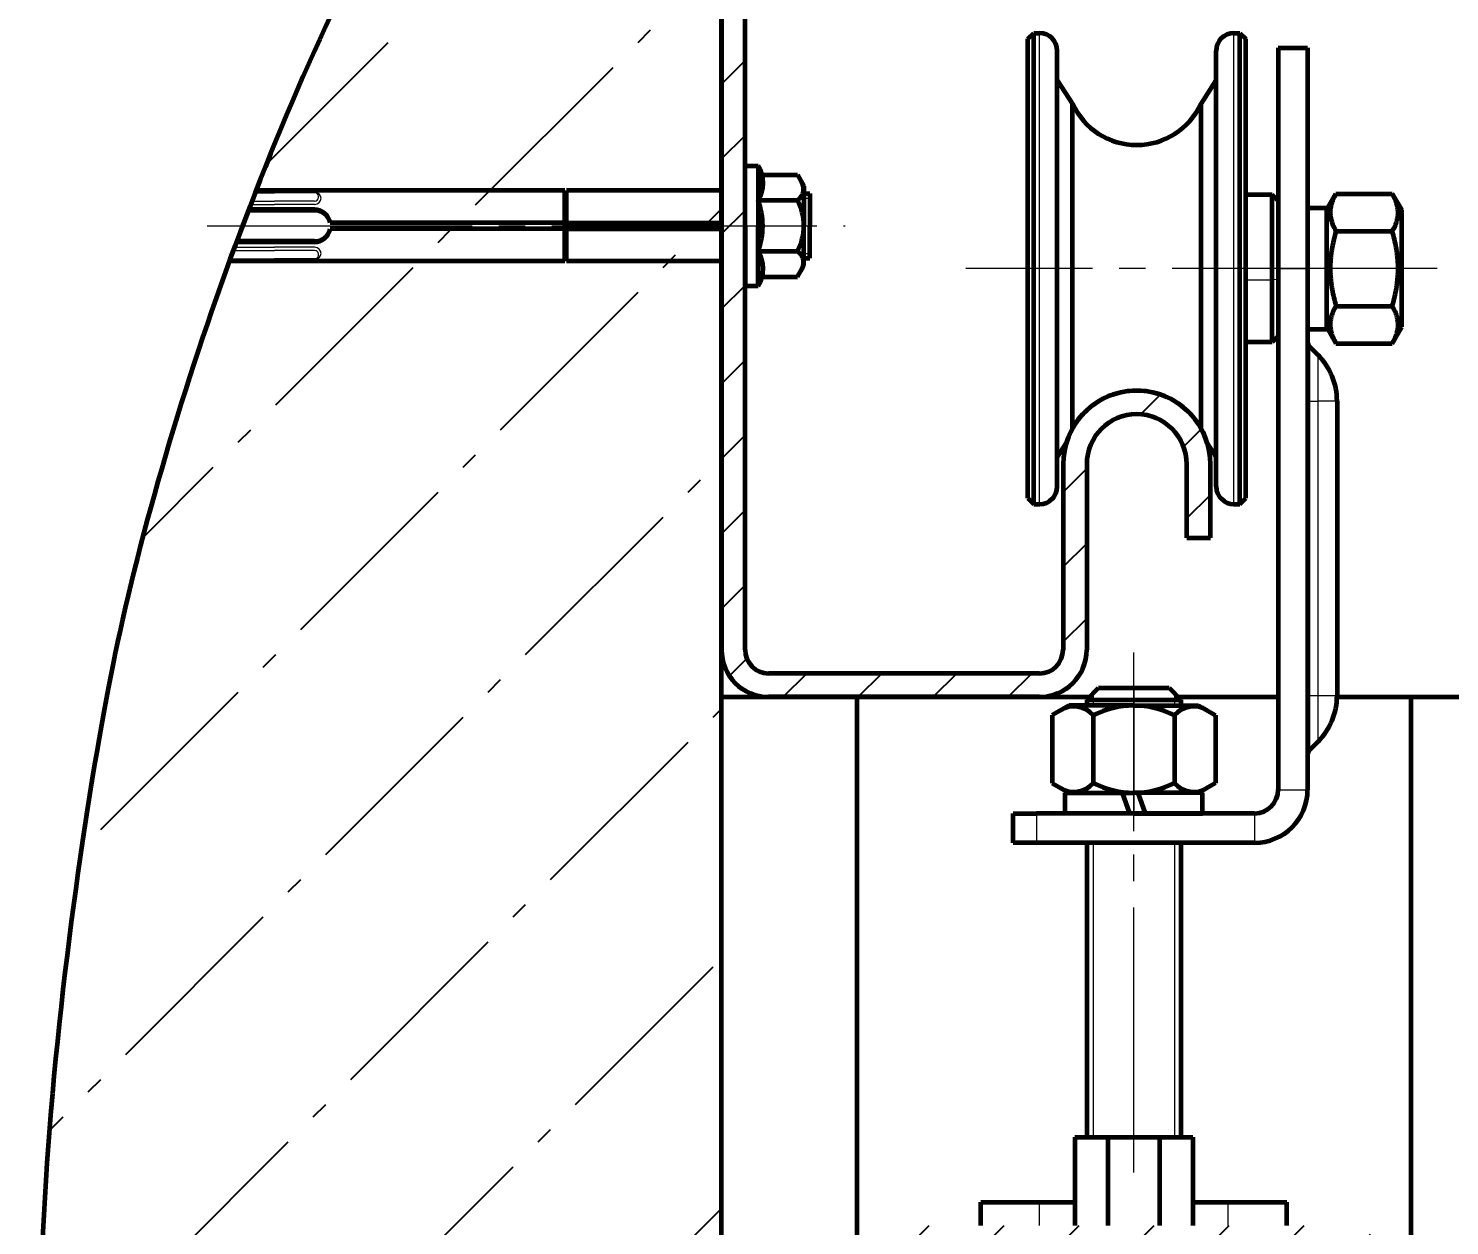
# Model space of a CAD drawing. Header units: millimetres. Extents: x 0 to 3360, y 0 to 297.
# Drawn here: x 3218.9 to 3299.3, y 160 to 227.8 of the extents above; entities that cross this region are included whole.
import ezdxf

# ---------------------------------------------------------------- set-up
doc = ezdxf.new("R2010")
doc.units = ezdxf.units.MM
for name, pattern in [('K5LT_AXLED', [19.5, 15, -1.5, 1.5, -1.5]), ('K5LT_BASIC', [0]), ('K5LT_THIN', [0])]:
    doc.linetypes.add(name, pattern=pattern)
doc.layers.add('Системный слой', color=7, linetype='Continuous')
doc.styles.add('KDIMTEXTSTYLE', font='GOST_AU.SHX', dxfattribs={"width": 0.96, "oblique": 15, "height": 5})
doc.dimstyles.new('KDIMSTYLE (0.33)', dxfattribs={"dimtxt": 5, "dimasz": 1, "dimexe": 2, "dimexo": 0, "dimgap": 1, "dimtad": 1, "dimlfac": 3, "dimtxsty": 'KDIMTEXTSTYLE', "dimsah": 1, "dimcen": 0, "dimdle": 1, "dimadec": 0, "dimazin": 0, "dimtfac": 0.667, "dimtmove": 0, "dimatfit": 3, "dimfxl": 1, "dimtvp": 1, "dimtolj": 1, "dimtzin": 0, "dimarcsym": 0})
pattern_1 = [(45, (0, 0), (-2.1213203, 2.1213203), [])]

# ---------------------------------------------------------------- blocks, each defined once
blk = doc.blocks.new('U622')
at = {"layer": 'Системный слой', "color": 5, "linetype": 'K5LT_BASIC', "lineweight": 60, "true_color": 0x0000ff}
for p, q in [((3259.463, 216.617), (3259.463, 220.017)), ((3259.463, 220.017), (3260.213, 220.017)), ((3260.213, 220.017), (3260.213, 216.617)), ((3260.463, 219.504), (3262.428, 219.504)), ((3262.428, 219.504), (3262.796, 218.867)), ((3262.796, 218.867), (3262.796, 216.617)), ((3260.213, 218.06), (3262.428, 218.06)), ((3259.463, 216.617), (3259.463, 213.217)), ((3260.213, 213.217), (3260.213, 216.617)), ((3262.796, 214.367), (3262.796, 216.617)), ((3260.213, 215.173), (3262.428, 215.173)), ((3262.428, 213.73), (3262.796, 214.367)), ((3259.463, 213.217), (3260.213, 213.217)), ((3260.428, 213.73), (3262.428, 213.73))]:
    blk.add_line(p, q, dxfattribs=at)
for centre, radius, start, end in [((3258.604, 219.038), 1.882, 328.68829, 31.31171), ((3261.99, 218.709), 0.783, 304.01854, 37.42228), ((3256.171, 216.617), 4.292, 340.34714, 19.65286), ((3259.779, 216.617), 3.017, 0, 28.57888), ((3259.779, 216.617), 3.017, 331.42112, 0), ((3258.604, 214.195), 1.882, 328.68829, 31.31171), ((3261.99, 214.524), 0.783, 322.57772, 55.98146)]:
    blk.add_arc(centre, radius, start, end, dxfattribs=at)
blk = doc.blocks.new('U623')
at = {"layer": 'Системный слой'}
h = blk.add_hatch(dxfattribs=at)
h.set_pattern_fill('Металл', angle=45, style=0, pattern_type=0)
h.set_pattern_definition(pattern_1)
h.paths.add_polyline_path([(3271.463, 233.283), (3260.796, 233.283), (3259.641, 233.02), (3258.713, 232.282), (3258.197, 231.215), (3258.129, 230.617), (3258.129, 192.617), (3258.393, 191.461), (3259.131, 190.534), (3260.198, 190.018), (3260.796, 189.95), (3276.129, 189.95), (3277.285, 190.213), (3278.212, 190.951), (3278.728, 192.018), (3278.796, 192.617), (3278.796, 203.117), (3279.06, 204.31), (3279.801, 205.281), (3280.883, 205.85), (3282.103, 205.91), (3283.236, 205.451), (3284.069, 204.557), (3284.449, 203.396), (3284.463, 203.117), (3284.463, 198.95), (3285.796, 198.95), (3285.796, 203.117), (3285.531, 204.578), (3284.771, 205.853), (3283.612, 206.781), (3282.202, 207.244), (3280.718, 207.183), (3279.35, 206.605), (3278.272, 205.584), (3277.62, 204.251), (3277.463, 203.117), (3277.463, 192.617), (3277.203, 191.826), (3276.524, 191.343), (3276.129, 191.283), (3260.796, 191.283), (3260.005, 191.543), (3259.522, 192.222), (3259.463, 192.617), (3259.463, 230.617), (3259.723, 231.408), (3260.401, 231.89), (3260.796, 231.95), (3271.463, 231.95)])
at = {"layer": 'Системный слой', "color": 5, "linetype": 'K5LT_BASIC', "lineweight": 60, "true_color": 0x0000ff}
for p, q in [((3271.463, 233.283), (3260.796, 233.283)), ((3271.463, 231.95), (3271.463, 233.283)), ((3260.796, 231.95), (3271.463, 231.95)), ((3258.129, 230.617), (3258.129, 192.617)), ((3259.463, 192.617), (3259.463, 230.617)), ((3277.463, 203.117), (3277.463, 192.617)), ((3278.796, 203.117), (3278.796, 192.617)), ((3284.463, 198.95), (3284.463, 203.117)), ((3285.796, 198.95), (3285.796, 203.117)), ((3284.463, 198.95), (3285.796, 198.95)), ((3276.129, 191.283), (3260.796, 191.283)), ((3276.129, 189.95), (3260.796, 189.95))]:
    blk.add_line(p, q, dxfattribs=at)
for centre, radius, start, end in [((3260.796, 230.617), 2.667, 90, 180), ((3260.796, 230.617), 1.333, 90, 180), ((3281.629, 203.117), 4.167, 16.68577, 180), ((3281.629, 203.117), 2.833, 0, 180), ((3260.796, 192.617), 2.667, 180, 270), ((3260.796, 192.617), 1.333, 180, 270), ((3276.129, 192.617), 2.667, 270, 0), ((3276.129, 192.617), 1.333, 270, 0)]:
    blk.add_arc(centre, radius, start, end, dxfattribs=at)
blk = doc.blocks.new('U625')
at = {"layer": 'Системный слой', "color": 30, "linetype": 'K5LT_AXLED', "lineweight": 18, "true_color": 0xff8000}
blk.add_line((3281.463, 182.361), (3281.463, 185.528), dxfattribs=at)
at = {"layer": 'Системный слой', "color": 5, "linetype": 'K5LT_BASIC', "lineweight": 60, "true_color": 0x0000ff}
for p, q in [((3277.579, 183.361), (3277.579, 184.528)), ((3277.579, 184.528), (3281.463, 184.528)), ((3281.24, 183.361), (3280.816, 184.528)), ((3285.346, 184.528), (3281.463, 184.528)), ((3281.685, 184.528), (3282.109, 183.361)), ((3285.346, 183.361), (3285.346, 184.528)), ((3281.463, 183.361), (3277.579, 183.361)), ((3281.463, 183.361), (3285.346, 183.361))]:
    blk.add_line(p, q, dxfattribs=at)
blk = doc.blocks.new('U626')
at = {"layer": 'Системный слой', "color": 30, "linetype": 'K5LT_AXLED', "lineweight": 18, "true_color": 0xff8000}
blk.add_line((3281.463, 190.461), (3281.463, 183.528), dxfattribs=at)
at = {"layer": 'Системный слой', "color": 5, "linetype": 'K5LT_BASIC', "lineweight": 60, "true_color": 0x0000ff}
for p, q in [((3277.796, 189.461), (3276.844, 188.911)), ((3281.463, 189.461), (3277.796, 189.461)), ((3281.463, 189.461), (3285.129, 189.461)), ((3285.129, 189.461), (3286.081, 188.911)), ((3276.844, 188.911), (3276.844, 185.077)), ((3279.153, 188.911), (3279.153, 185.077)), ((3283.772, 188.911), (3283.772, 185.077)), ((3286.081, 188.911), (3286.081, 185.077)), ((3276.844, 185.077), (3277.796, 184.528)), ((3286.081, 185.077), (3285.129, 184.528)), ((3277.796, 184.528), (3281.463, 184.528)), ((3285.129, 184.528), (3281.463, 184.528))]:
    blk.add_line(p, q, dxfattribs=at)
for centre, radius, start, end in [((3278.083, 188.024), 1.39, 39.66161, 123.28555), ((3281.463, 184.335), 5.126, 90, 116.77834), ((3281.463, 184.335), 5.126, 63.22166, 90), ((3284.842, 188.024), 1.39, 56.71445, 140.33839), ((3278.083, 185.965), 1.39, 236.71445, 320.33839), ((3281.463, 189.654), 5.126, 243.22166, 270), ((3281.463, 189.654), 5.126, 270, 296.77834), ((3284.842, 185.965), 1.39, 219.66161, 303.28555)]:
    blk.add_arc(centre, radius, start, end, dxfattribs=at)
blk = doc.blocks.new('U624')
at = {"layer": 'Системный слой', "color": 5, "linetype": 'K5LT_BASIC', "lineweight": 60, "true_color": 0x0000ff}
for p, q in [((3275.463, 227.194), (3275.796, 227.528)), ((3275.463, 227.194), (3275.796, 227.528)), ((3275.463, 227.194), (3275.796, 227.528)), ((3275.463, 201.194), (3275.463, 227.194)), ((3275.796, 227.528), (3276.129, 227.528)), ((3275.796, 227.528), (3276.129, 227.528)), ((3275.796, 227.528), (3276.129, 227.528)), ((3275.796, 200.861), (3275.796, 227.528)), ((3287.129, 227.528), (3287.463, 227.528)), ((3287.129, 227.528), (3287.463, 227.528)), ((3287.129, 227.528), (3287.463, 227.528)), ((3287.463, 227.528), (3287.796, 227.194)), ((3287.463, 227.528), (3287.796, 227.194)), ((3287.463, 227.528), (3287.796, 227.194)), ((3287.463, 200.861), (3287.463, 227.528)), ((3287.796, 201.194), (3287.796, 227.194)), ((3277.129, 201.861), (3277.129, 226.528)), ((3277.129, 224.861), (3277.129, 226.528)), ((3277.129, 224.861), (3277.129, 226.528)), ((3286.129, 201.861), (3286.129, 226.528)), ((3286.129, 224.861), (3286.129, 226.528)), ((3286.129, 224.861), (3286.129, 226.528)), ((3289.629, 226.694), (3291.296, 226.694)), ((3289.629, 226.694), (3291.296, 226.694)), ((3289.629, 226.694), (3289.629, 214.194)), ((3289.629, 226.694), (3291.296, 226.694)), ((3291.296, 226.694), (3291.296, 214.194)), ((3277.129, 224.861), (3277.993, 223.528)), ((3277.129, 224.861), (3277.993, 223.528)), ((3277.129, 224.861), (3277.993, 223.528)), ((3285.266, 223.528), (3286.129, 224.861)), ((3285.266, 223.528), (3286.129, 224.861)), ((3285.266, 223.528), (3286.129, 224.861)), ((3277.993, 205.151), (3277.993, 223.528)), ((3285.266, 205.151), (3285.266, 223.528)), ((3289.296, 218.361), (3287.796, 218.361)), ((3289.296, 218.361), (3287.796, 218.361)), ((3289.296, 218.361), (3287.796, 218.361)), ((3289.629, 218.028), (3289.296, 218.361)), ((3289.629, 218.028), (3289.296, 218.361)), ((3289.629, 218.028), (3289.296, 218.361)), ((3289.296, 213.535), (3289.296, 218.361)), ((3292.363, 217.494), (3292.902, 218.428)), ((3292.363, 217.494), (3292.902, 218.428)), ((3292.363, 217.494), (3292.902, 218.428)), ((3292.902, 218.428), (3296.09, 218.428)), ((3296.09, 218.428), (3296.629, 217.494)), ((3296.09, 218.428), (3296.629, 217.494)), ((3296.09, 218.428), (3296.629, 217.494)), ((3291.296, 217.628), (3292.363, 217.628)), ((3291.296, 217.628), (3292.363, 217.628)), ((3291.296, 217.628), (3292.363, 217.628)), ((3292.363, 217.628), (3292.363, 210.761)), ((3296.629, 210.894), (3296.629, 217.494)), ((3292.902, 216.311), (3296.09, 216.311)), ((3289.629, 214.194), (3289.629, 184.694)), ((3291.296, 214.194), (3291.296, 184.694)), ((3289.296, 210.028), (3289.296, 213.535)), ((3292.902, 212.077), (3296.09, 212.077)), ((3291.296, 210.761), (3292.363, 210.761)), ((3291.296, 210.761), (3292.363, 210.761)), ((3291.296, 210.761), (3292.363, 210.761)), ((3292.363, 210.894), (3292.902, 209.961)), ((3292.363, 210.894), (3292.902, 209.961)), ((3292.363, 210.894), (3292.902, 209.961)), ((3296.09, 209.961), (3296.629, 210.894)), ((3296.09, 209.961), (3296.629, 210.894)), ((3296.09, 209.961), (3296.629, 210.894)), ((3289.296, 210.028), (3287.796, 210.028)), ((3289.296, 210.028), (3287.796, 210.028)), ((3289.296, 210.028), (3287.796, 210.028)), ((3289.629, 210.361), (3289.296, 210.028)), ((3289.629, 210.361), (3289.296, 210.028)), ((3289.629, 210.361), (3289.296, 210.028)), ((3292.902, 209.961), (3296.09, 209.961)), ((3291.889, 209.292), (3291.394, 209.787)), ((3291.889, 209.292), (3291.394, 209.787)), ((3291.889, 209.292), (3291.394, 209.787)), ((3292.963, 206.699), (3292.963, 206.694)), ((3292.963, 206.699), (3292.963, 206.694)), ((3292.963, 206.699), (3292.963, 206.694)), ((3292.963, 206.699), (3292.963, 206.694)), ((3292.963, 206.699), (3292.963, 206.694)), ((3292.963, 206.699), (3292.963, 206.694)), ((3292.963, 206.694), (3292.963, 190.028)), ((3292.963, 206.694), (3292.963, 190.028)), ((3292.963, 206.694), (3292.963, 190.028)), ((3292.963, 206.694), (3292.963, 190.028)), ((3292.963, 206.694), (3292.963, 190.028)), ((3292.963, 206.694), (3292.963, 190.028)), ((3277.129, 203.528), (3277.638, 204.313)), ((3277.129, 203.528), (3277.638, 204.313)), ((3277.129, 203.528), (3277.638, 204.313)), ((3285.621, 204.313), (3286.129, 203.528)), ((3285.621, 204.313), (3286.129, 203.528)), ((3285.621, 204.313), (3286.129, 203.528)), ((3277.129, 201.861), (3277.129, 203.528)), ((3277.129, 201.861), (3277.129, 203.528)), ((3286.129, 201.861), (3286.129, 203.528)), ((3286.129, 201.861), (3286.129, 203.528)), ((3275.463, 201.194), (3275.796, 200.861)), ((3275.463, 201.194), (3275.796, 200.861)), ((3275.463, 201.194), (3275.796, 200.861)), ((3287.463, 200.861), (3287.796, 201.194)), ((3287.463, 200.861), (3287.796, 201.194)), ((3287.463, 200.861), (3287.796, 201.194)), ((3275.796, 200.861), (3276.129, 200.861)), ((3275.796, 200.861), (3276.129, 200.861)), ((3275.796, 200.861), (3276.129, 200.861)), ((3287.129, 200.861), (3287.463, 200.861)), ((3287.129, 200.861), (3287.463, 200.861)), ((3287.129, 200.861), (3287.463, 200.861)), ((3278.796, 189.794), (3279.463, 190.461)), ((3278.796, 189.794), (3278.796, 189.461)), ((3278.796, 189.794), (3284.129, 189.794)), ((3279.463, 190.461), (3283.463, 190.461)), ((3283.463, 190.461), (3284.129, 189.794)), ((3284.129, 189.794), (3284.129, 189.461)), ((3292.963, 190.028), (3292.963, 190.023)), ((3292.963, 190.028), (3292.963, 190.023)), ((3292.963, 190.028), (3292.963, 190.023)), ((3292.963, 190.028), (3292.963, 190.023)), ((3292.963, 190.028), (3292.963, 190.023)), ((3292.963, 190.028), (3292.963, 190.023)), ((3291.889, 187.43), (3291.394, 186.935)), ((3291.889, 187.43), (3291.394, 186.935)), ((3291.889, 187.43), (3291.394, 186.935)), ((3274.629, 181.694), (3274.629, 183.361)), ((3274.629, 181.694), (3274.629, 183.361)), ((3274.629, 183.361), (3275.963, 183.361)), ((3274.629, 181.694), (3274.629, 183.361)), ((3288.296, 183.361), (3275.963, 183.361)), ((3275.963, 181.694), (3274.629, 181.694)), ((3288.296, 181.694), (3275.963, 181.694))]:
    blk.add_line(p, q, dxfattribs=at)
at = {"layer": 'Системный слой', "color": 7, "linetype": 'K5LT_THIN', "lineweight": 18}
for p, q in [((3276.129, 200.861), (3276.129, 227.528)), ((3287.129, 200.861), (3287.129, 227.528)), ((3289.629, 214.194), (3291.296, 214.194)), ((3289.296, 213.535), (3287.796, 213.535)), ((3289.629, 213.588), (3289.296, 213.535)), ((3291.394, 209.787), (3291.394, 206.694)), ((3291.889, 206.694), (3291.889, 209.292)), ((3291.296, 206.694), (3291.394, 206.694)), ((3291.394, 206.694), (3291.394, 190.028)), ((3291.394, 206.694), (3291.889, 206.694)), ((3292.963, 206.694), (3291.889, 206.694)), ((3291.889, 190.028), (3291.889, 206.694)), ((3279.157, 190.155), (3279.157, 189.461)), ((3283.768, 190.155), (3283.768, 189.461)), ((3291.394, 190.028), (3291.296, 190.028)), ((3291.394, 190.028), (3291.889, 190.028)), ((3291.394, 190.028), (3291.394, 186.935)), ((3291.889, 190.028), (3292.963, 190.028)), ((3291.889, 187.43), (3291.889, 190.028)), ((3289.629, 184.694), (3291.296, 184.694)), ((3275.963, 183.361), (3275.963, 181.694)), ((3288.296, 183.361), (3288.296, 181.694))]:
    blk.add_line(p, q, dxfattribs=at)
at = {"layer": 'Системный слой', "color": 30, "linetype": 'K5LT_AXLED', "lineweight": 18, "true_color": 0xff8000}
blk.add_line((3298.629, 214.194), (3271.963, 214.194), dxfattribs=at)
at = {"layer": 'Системный слой', "color": 5, "linetype": 'K5LT_BASIC', "lineweight": 60, "true_color": 0x0000ff}
for centre, radius, start, end in [((3276.129, 226.528), 1, 0, 90), ((3276.129, 226.528), 1, 0, 90), ((3276.129, 226.528), 1, 0, 90), ((3287.129, 226.528), 1, 90, 180), ((3287.129, 226.528), 1, 90, 180), ((3287.129, 226.528), 1, 90, 180), ((3281.629, 225.194), 4, 204.62432, 335.37568), ((3281.629, 225.194), 4, 204.62432, 335.37568), ((3281.629, 225.194), 4, 204.62432, 335.37568), ((3291.629, 210.023), 0.333, 180, 225), ((3291.629, 210.023), 0.333, 180, 225), ((3291.629, 210.023), 0.333, 180, 225), ((3291.629, 210.023), 0.333, 180, 225), ((3291.629, 210.023), 0.333, 180, 225), ((3291.629, 210.023), 0.333, 180, 225), ((3289.296, 206.699), 3.667, 0, 45), ((3289.296, 206.699), 3.667, 0, 45), ((3289.296, 206.699), 3.667, 0, 45), ((3289.296, 206.699), 3.667, 0, 45), ((3289.296, 206.699), 3.667, 0, 45), ((3289.296, 206.699), 3.667, 0, 45), ((3281.629, 203.117), 4.167, 0, 163.31423), ((3276.129, 201.861), 1, 270, 0), ((3276.129, 201.861), 1, 270, 0), ((3276.129, 201.861), 1, 270, 0), ((3287.129, 201.861), 1, 180, 270), ((3287.129, 201.861), 1, 180, 270), ((3287.129, 201.861), 1, 180, 270), ((3289.296, 190.023), 3.667, 315, 0), ((3289.296, 190.023), 3.667, 315, 0), ((3289.296, 190.023), 3.667, 315, 0), ((3289.296, 190.023), 3.667, 315, 0), ((3289.296, 190.023), 3.667, 315, 0), ((3289.296, 190.023), 3.667, 315, 0), ((3291.629, 186.699), 0.333, 135, 180), ((3291.629, 186.699), 0.333, 135, 180), ((3291.629, 186.699), 0.333, 135, 180), ((3291.629, 186.699), 0.333, 135, 180), ((3291.629, 186.699), 0.333, 135, 180), ((3291.629, 186.699), 0.333, 135, 180), ((3288.296, 184.694), 1.333, 270, 0), ((3288.296, 184.694), 3, 270, 0)]:
    blk.add_arc(centre, radius, start, end, dxfattribs=at)
for points, knots in [([(3292.902, 218.428), (3292.833, 218.309), (3292.742, 218.129), (3292.659, 217.902), (3292.618, 217.754), (3292.594, 217.627), (3292.579, 217.506), (3292.573, 217.386), (3292.576, 217.263), (3292.589, 217.139), (3292.612, 217.016), (3292.648, 216.875), (3292.729, 216.638), (3292.825, 216.444), (3292.902, 216.311)], [0, 0, 0, 0, 2.598015, 3.881107, 4.839601, 5.73075, 6.542456, 7.383598, 8.245263, 9.112845, 9.974779, 10.829749, 12.096374, 15, 15, 15, 15]), ([(3296.09, 216.311), (3296.159, 216.43), (3296.25, 216.611), (3296.333, 216.838), (3296.373, 216.986), (3296.398, 217.113), (3296.413, 217.234), (3296.419, 217.354), (3296.416, 217.477), (3296.402, 217.601), (3296.38, 217.723), (3296.344, 217.865), (3296.263, 218.102), (3296.167, 218.295), (3296.09, 218.428)], [0, 0, 0, 0, 2.598015, 3.881107, 4.839601, 5.73075, 6.542456, 7.383598, 8.245263, 9.112845, 9.974779, 10.829749, 12.096374, 15, 15, 15, 15]), ([(3292.902, 216.311), (3292.841, 216.101), (3292.757, 215.772), (3292.677, 215.364), (3292.64, 215.124), (3292.614, 214.917), (3292.594, 214.709), (3292.579, 214.466), (3292.573, 214.226), (3292.576, 213.98), (3292.589, 213.733), (3292.612, 213.487), (3292.643, 213.244), (3292.694, 212.926), (3292.777, 212.536), (3292.858, 212.229), (3292.902, 212.077)], [0, 0, 0, 0, 2.605527, 4.02085, 4.933638, 5.484881, 6.49485, 7.414784, 8.368078, 9.344631, 10.327891, 11.304749, 12.273715, 13.232361, 15.126155, 17, 17, 17, 17]), ([(3296.09, 212.077), (3296.151, 212.288), (3296.235, 212.617), (3296.315, 213.025), (3296.352, 213.265), (3296.378, 213.472), (3296.398, 213.68), (3296.413, 213.923), (3296.419, 214.163), (3296.416, 214.409), (3296.402, 214.656), (3296.38, 214.902), (3296.349, 215.145), (3296.298, 215.463), (3296.215, 215.853), (3296.134, 216.16), (3296.09, 216.311)], [0, 0, 0, 0, 2.605527, 4.02085, 4.933638, 5.484881, 6.49485, 7.414784, 8.368078, 9.344631, 10.327891, 11.304749, 12.273715, 13.232361, 15.126155, 17, 17, 17, 17]), ([(3292.902, 212.077), (3292.833, 211.958), (3292.742, 211.778), (3292.659, 211.551), (3292.618, 211.403), (3292.594, 211.276), (3292.579, 211.155), (3292.573, 211.035), (3292.576, 210.912), (3292.589, 210.788), (3292.612, 210.665), (3292.648, 210.524), (3292.729, 210.287), (3292.825, 210.094), (3292.902, 209.961)], [0, 0, 0, 0, 2.598015, 3.881107, 4.839601, 5.73075, 6.542456, 7.383598, 8.245263, 9.112845, 9.974779, 10.829749, 12.096374, 15, 15, 15, 15]), ([(3296.09, 209.961), (3296.159, 210.08), (3296.25, 210.26), (3296.333, 210.487), (3296.373, 210.635), (3296.398, 210.762), (3296.413, 210.883), (3296.419, 211.003), (3296.416, 211.126), (3296.402, 211.25), (3296.38, 211.373), (3296.344, 211.514), (3296.263, 211.751), (3296.167, 211.945), (3296.09, 212.077)], [0, 0, 0, 0, 2.598015, 3.881107, 4.839601, 5.73075, 6.542456, 7.383598, 8.245263, 9.112845, 9.974779, 10.829749, 12.096374, 15, 15, 15, 15])]:
    blk.add_open_spline(points, degree=3, knots=knots, dxfattribs=at)
at = {"layer": 'Системный слой'}
for name in ['U626', 'U625']:
    blk.add_blockref(name, (0, 0), dxfattribs=at)
blk = doc.blocks.new('KDIMARROW_01')
at = {"layer": 'Системный слой'}
blk.add_hatch(color=0, dxfattribs=at).paths.add_polyline_path([(0, 0), (-5, 0.658), (-4.5, 0), (-5, -0.658)])
at = {"layer": 'Системный слой', "color": 0, "linetype": 'K5LT_THIN', "lineweight": 18}
for p, q in [((-4.5, 0), (-5, 0.658)), ((-5, 0.658), (0, 0)), ((0, 0), (-5, -0.658)), ((-5, -0.658), (-4.5, 0)), ((0, 0), (-1, 0))]:
    blk.add_line(p, q, dxfattribs=at)

msp = doc.modelspace()

# ---------------------------------------------------------------- hatches: boundary and pattern name
at = {"layer": 'Системный слой'}
h = msp.add_hatch(dxfattribs=at)
h.set_pattern_fill('Бетон', angle=45, style=0, pattern_type=0)
h.set_pattern_definition([(45, (0, 0), (-14.14214, 14.14214), [11, -5]), (45, (9.192, 9.192), (-14.14214, 14.14214), [1, -15]), (45, (-1.414, 12.728), (-14.14214, 14.14214), [11, -5]), (45, (7.778, 21.92), (-14.14214, 14.14214), [1, -15])])
h.paths.add_polyline_path([(3258.12931, 135.28347), (3258.12931, 195.95013), (3258.12931, 233.95013), (3258.12931, 237.18347), (3258.12931, 243.28347), (3258.12931, 246.15429), (3256.75572, 244.7476), (3255.29158, 243.73014), (3253.69438, 243.0983), (3251.87373, 242.84423), (3249.55224, 242.9386), (3246.41491, 242.97653), (3244.57186, 242.39412), (3243.1655, 241.34834), (3241.96316, 239.86678), (3241.53281, 239.17437), (3238.48676, 233.58903), (3235.271, 226.89899), (3231.89223, 218.87001), (3228.55137, 209.63909), (3225.88374, 200.86522), (3224.0839, 193.63543), (3224.07938, 193.61501), (3223.52925, 190.96106), (3222.906, 187.58482), (3222.21065, 183.35637), (3221.44404, 178.028), (3220.60885, 171.01603), (3219.85278, 161.95812), (3219.5933, 154.20665), (3219.72682, 149.08849), (3220.09778, 145.21717), (3220.6613, 142.23946), (3221.2249, 140.42016), (3223.03328, 136.42934), (3225.34457, 132.6163), (3228.15877, 128.98103), (3231.47588, 125.52353), (3235.2959, 122.24381), (3239.61883, 119.14186), (3243.73803, 116.6168), (3258.12931, 116.6168), (3258.12931, 123.28347)])
h = msp.add_hatch(dxfattribs=at)
h.set_pattern_fill('Металл', angle=45, style=0, pattern_type=0)
h.set_pattern_definition(pattern_1)
h.paths.add_polyline_path([(3262.62931, 149.69445), (3266.29597, 149.69445), (3267.28599, 149.95667), (3268.0164, 150.67457), (3268.29568, 151.65991), (3268.29597, 151.69445), (3268.29597, 158.02778), (3268.55375, 158.69793), (3269.19419, 159.02259), (3269.29597, 159.02778), (3293.62931, 159.02778), (3294.29946, 158.77), (3294.62411, 158.12957), (3294.62931, 158.02778), (3294.62931, 150.69445), (3295.62931, 150.69445), (3295.62931, 158.02778), (3295.36709, 159.01779), (3294.64918, 159.7482), (3293.66384, 160.02748), (3293.62931, 160.02778), (3269.29597, 160.02778), (3268.30596, 159.76556), (3267.57555, 159.04765), (3267.29627, 158.06231), (3267.29597, 158.02778), (3267.29597, 151.69445), (3267.0382, 151.02429), (3266.39776, 150.69964), (3266.29597, 150.69445), (3262.62931, 150.69445), (3261.63929, 150.43222), (3260.90888, 149.71432), (3260.62961, 148.72898), (3260.62931, 148.69445), (3260.62931, 142.36111), (3261.62931, 142.36111), (3261.62931, 148.69445), (3261.88709, 149.3646), (3262.52752, 149.68925)])

# ---------------------------------------------------------------- linework, layer by layer
at = {"layer": 'Системный слой', "color": 5, "linetype": 'K5LT_BASIC', "lineweight": 60, "true_color": 0x0000ff}
for p, q in [((3258.12931, 108.2297), (3258.12931, 246.15429)), ((3258.12931, 108.2297), (3258.12931, 239.95013)), ((3249.26264, 218.6168), (3231.79314, 218.6168)), ((3249.26264, 214.6168), (3249.26264, 218.6168)), ((3249.35619, 214.6168), (3249.35619, 218.6168)), ((3258.12931, 218.6168), (3249.35619, 218.6168)), ((3262.79597, 218.45013), (3263.12931, 218.45013)), ((3263.12931, 218.45013), (3263.12931, 216.6168)), ((3235.09297, 217.48795), (3231.35664, 217.48795)), ((3235.09297, 217.53347), (3231.37408, 217.53347)), ((3249.26264, 216.78347), (3235.99435, 216.78347)), ((3249.26264, 216.45013), (3235.99435, 216.45013)), ((3249.35619, 216.78347), (3258.12931, 216.78347)), ((3249.35619, 216.45013), (3258.12931, 216.45013)), ((3263.12931, 214.78347), (3263.12931, 216.6168)), ((3235.09297, 215.70013), (3230.68265, 215.70013)), ((3235.09297, 215.74565), (3230.69955, 215.74565)), ((3249.26264, 214.78347), (3249.35619, 214.78347)), ((3262.79597, 214.78347), (3263.12931, 214.78347)), ((3249.26264, 214.6168), (3230.2844, 214.6168)), ((3258.12931, 214.6168), (3249.35619, 214.6168)), ((3258.12931, 189.95013), (3278.95166, 189.95013)), ((3265.79597, 189.95013), (3265.79597, 146.7568)), ((3283.97362, 189.95013), (3289.62931, 189.95013)), ((3292.96192, 189.95013), (3304.79597, 189.95013)), ((3297.12931, 189.95013), (3297.12931, 105.86716)), ((3278.79597, 181.77111), (3278.79597, 165.02778)), ((3284.12931, 181.77111), (3284.12931, 165.02778)), ((3278.12931, 165.02778), (3278.12931, 160.02778)), ((3278.12931, 165.02778), (3284.79597, 165.02778)), ((3280.00967, 160.02778), (3280.00967, 165.02778)), ((3282.91561, 165.02778), (3282.91561, 160.02778)), ((3284.79597, 165.02778), (3284.79597, 160.02778)), ((3272.79597, 160.02778), (3272.79597, 161.36111)), ((3272.79597, 161.36111), (3278.12931, 161.36111)), ((3284.79597, 161.36111), (3290.12931, 161.36111)), ((3290.12931, 160.02778), (3290.12931, 161.36111))]:
    msp.add_line(p, q, dxfattribs=at)
at = {"layer": 'Системный слой', "color": 7, "linetype": 'K5LT_THIN', "lineweight": 18}
for p, q in [((3231.55794, 218.01128), (3232.84297, 218.01128)), ((3231.73911, 218.47825), (3232.84297, 218.47825)), ((3235.17946, 218.47825), (3232.84297, 218.47825)), ((3235.10539, 218.01128), (3232.84297, 218.01128)), ((3262.79597, 218.18472), (3263.12931, 218.18472)), ((3231.48641, 217.82586), (3232.84297, 217.82586)), ((3235.10539, 217.82586), (3232.84297, 217.82586)), ((3230.50647, 214.75534), (3232.84297, 214.75534)), ((3230.58054, 215.40774), (3232.84297, 215.40774)), ((3230.58054, 215.22231), (3232.84297, 215.22231)), ((3235.10539, 215.40774), (3232.84297, 215.40774)), ((3235.10539, 215.22231), (3232.84297, 215.22231)), ((3235.17946, 214.75534), (3232.84297, 214.75534)), ((3249.26264, 215.04888), (3249.35619, 215.04888)), ((3262.79597, 215.04888), (3263.12931, 215.04888)), ((3279.15682, 181.77111), (3279.15682, 165.02778)), ((3283.76846, 181.77111), (3283.76846, 165.02778)), ((3276.12931, 160.02778), (3276.12931, 161.36111)), ((3286.79597, 160.02778), (3286.79597, 161.36111))]:
    msp.add_line(p, q, dxfattribs=at)
at = {"layer": 'Системный слой', "color": 30, "linetype": 'K5LT_AXLED', "lineweight": 18, "true_color": 0xff8000}
for p, q in [((3229.0256, 216.6168), (3265.12931, 216.6168)), ((3281.46264, 163.02778), (3281.46264, 192.46111))]:
    msp.add_line(p, q, dxfattribs=at)
at = {"layer": 'Системный слой', "color": 7, "linetype": 'K5LT_THIN', "lineweight": 18}
for centre, radius, start, end in [((3235.09507, 218.25228), 0.24122, 272.45193, 69.522759), ((3235.10539, 218.18909), 0.36323, 270, 0), ((3235.17946, 218.18909), 0.28917, 0, 90), ((3230.58054, 215.0445), 0.36323, 179.9990566, 180), ((3230.50647, 215.04451), 0.28917, 180, 180.0011851), ((3230.50647, 215.04451), 0.28917, 237.5653216, 270), ((3230.59086, 214.98132), 0.24122, 207.4643492, 249.522759), ((3230.59086, 214.98132), 0.24122, 92.45193, 112.2475792), ((3230.58054, 215.0445), 0.36323, 90, 90.970037), ((3235.10539, 215.0445), 0.36323, 0, 90), ((3235.09507, 214.98132), 0.24122, 290.477241, 87.54807), ((3235.17946, 215.04451), 0.28917, 270, 0)]:
    msp.add_arc(centre, radius, start, end, dxfattribs=at)
at = {"layer": 'Системный слой', "color": 5, "linetype": 'K5LT_BASIC', "lineweight": 60, "true_color": 0x0000ff}
for centre, radius, start, end in [((3235.09297, 216.6168), 0.91667, 10.4756817, 90), ((3235.12107, 216.595), 0.89339, 12.1783498, 91.8027374), ((3235.09297, 216.6168), 0.91667, 270, 349.5243183), ((3235.12107, 216.6386), 0.89339, 268.1972626, 347.8216502)]:
    msp.add_arc(centre, radius, start, end, dxfattribs=at)
msp.add_open_spline([(3258.12931, 246.15429), (3251.8791, 238.66619), (3246.34694, 247.45066), (3241.53281, 239.17437), (3233.91891, 226.08481), (3227.32698, 208.30563), (3224.07938, 193.61501), (3221.47513, 181.8346), (3217.24363, 150.85253), (3221.2249, 140.42016), (3224.78499, 131.09144), (3232.28936, 123.15698), (3243.73803, 116.6168)], degree=3, knots=[0, 0, 0, 0, 1, 1, 1, 2, 2, 2, 3, 3, 3, 4, 4, 4, 4], dxfattribs=at)

# ---------------------------------------------------------------- block references
at = {"layer": 'Системный слой'}
for name in ['U623', 'U624', 'U622']:
    msp.add_blockref(name, (0, 0), dxfattribs=at)

# ---------------------------------------------------------------- dimensions: what is measured, and where the dimension line sits
at = {"layer": 'Системный слой', "color": 7}
msp.add_linear_dim(base=(3199.39754, 233.28347), p1=(3243.73803, 116.6168), p2=(3260.79597, 233.28347), angle=90, location=(3199.39754, 175.28347), dimstyle='KDIMSTYLE (0.33)', override={"dimexo": 0, "dimpost": '\\H5.0;\\W0.965;\\Q15;<>', "dimblk1": 'KDIMARROW_01', "dimblk2": 'KDIMARROW_01', "dimse1": 0, "dimse2": 0, "dimclrt": 7, "dimtolj": 1}, dxfattribs=at).render()

doc.saveas('drawing.dxf')
